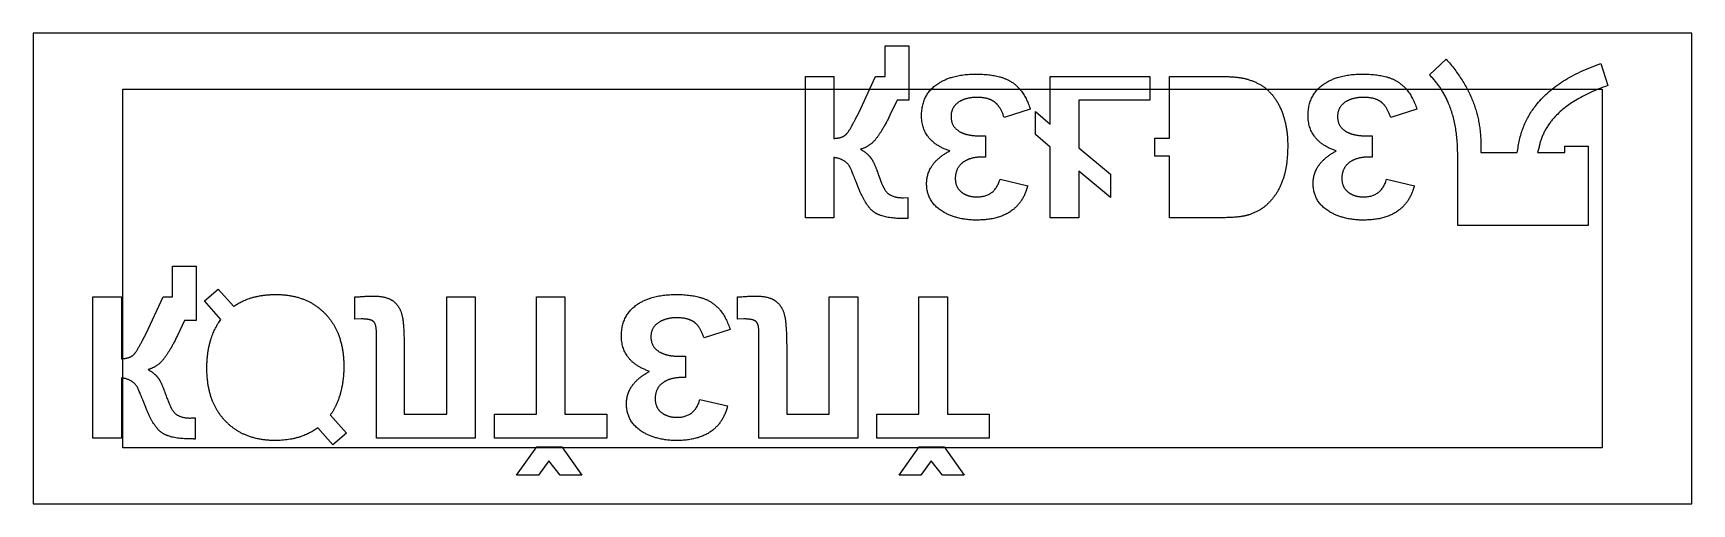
# Model space of a CAD drawing. Header units: millimetres. Extents: x -148 to 0, y -42 to 0.
import ezdxf

# ---------------------------------------------------------------- set-up
doc = ezdxf.new("R2010")
doc.units = ezdxf.units.MM
doc.layers.get('0').update_dxf_attribs({"linetype": 'CONTINUOUS'})

msp = doc.modelspace()

# ---------------------------------------------------------------- linework, layer by layer
for p, q in [((-71.98, -3.87), (-71.98, -1.12)), ((-71.98, -1.12), (-69.87, -1.12)), ((-69.87, -1.12), (-69.87, -5.98)), ((-23.42, -3.71), (-21.92, -2.32)), ((-8.12, -2.72), (-7.5, -4.68)), ((-79.1, -16.47), (-79.1, -3.87)), ((-79.1, -3.87), (-76.56, -3.87)), ((-76.56, -3.87), (-76.56, -9.39)), ((-74.33, -7.12), (-72.83, -3.87)), ((-72.83, -3.87), (-71.98, -3.87)), ((-46.62, -9.37), (-46.62, -3.87)), ((-46.62, -3.87), (-41.84, -3.87)), ((-70.92, -5.98), (-71.55, -7.32)), ((-69.87, -5.98), (-70.92, -5.98)), ((-59.03, -6.77), (-61.36, -7.54)), ((-24.54, -6.77), (-26.87, -7.54)), ((-63.6, -9.16), (-63.02, -9.16)), ((-63.02, -9.16), (-63.02, -11.06)), ((-47.93, -10.97), (-47.93, -9.37)), ((-47.93, -9.37), (-46.62, -9.37)), ((-29.1, -9.16), (-28.53, -9.16)), ((-28.53, -9.16), (-28.53, -11.06)), ((-18.83, -9.87), (-18.83, -10.65)), ((-13.65, -10.27), (-13.77, -10.65)), ((-11.32, -10.65), (-11.32, -10.07)), ((-11.32, -10.07), (-9.26, -10.07)), ((-9.26, -10.07), (-9.26, -17.16)), ((-76.56, -11.1), (-76.56, -16.47)), ((-63.02, -11.06), (-63.31, -11.06)), ((-46.62, -10.97), (-47.93, -10.97)), ((-46.62, -16.47), (-46.62, -10.97)), ((-28.53, -11.06), (-28.82, -11.06)), ((-20.89, -17.16), (-20.89, -10.82)), ((-18.83, -10.65), (-15.57, -10.65)), ((-15.57, -10.65), (-15.53, -10.38)), ((-13.77, -10.65), (-11.32, -10.65)), ((-61.73, -13.03), (-59.26, -13.61)), ((-27.24, -13.03), (-24.76, -13.61)), ((-70.33, -14.68), (-69.96, -14.67)), ((-69.96, -14.67), (-69.96, -16.55)), ((-76.56, -16.47), (-79.1, -16.47)), ((-41.98, -16.47), (-46.62, -16.47)), ((-9.26, -17.16), (-20.89, -17.16)), ((-135.56, -23.53), (-135.56, -20.78)), ((-135.56, -20.78), (-133.45, -20.78)), ((-133.45, -20.78), (-133.45, -25.65)), ((-142.68, -36.13), (-142.68, -23.53)), ((-142.68, -23.53), (-140.13, -23.53)), ((-140.13, -23.53), (-140.13, -29.05)), ((-137.91, -26.79), (-136.4, -23.53)), ((-136.4, -23.53), (-135.56, -23.53)), ((-132.72, -23.89), (-131.49, -22.83)), ((-131.49, -22.83), (-130.1, -24.39)), ((-119.29, -25.51), (-119.29, -23.54)), ((-111.1, -34), (-111.1, -23.53)), ((-111.1, -23.53), (-108.55, -23.53)), ((-108.55, -23.53), (-108.55, -36.13)), ((-85.16, -25.51), (-85.16, -23.54)), ((-76.97, -34), (-76.97, -23.53)), ((-76.97, -23.53), (-74.42, -23.53)), ((-74.42, -23.53), (-74.42, -36.13)), ((-131.25, -25.54), (-132.72, -23.89)), ((-134.49, -25.65), (-135.13, -26.99)), ((-133.45, -25.65), (-134.49, -25.65)), ((-118.72, -25.5), (-119.29, -25.51)), ((-85.81, -26.44), (-88.14, -27.2)), ((-84.59, -25.5), (-85.16, -25.51)), ((-117.38, -28.94), (-117.37, -26.77)), ((-83.25, -28.94), (-83.24, -26.77)), ((-117.38, -36.13), (-117.38, -28.94)), ((-114.89, -28.62), (-114.89, -34)), ((-90.38, -28.83), (-89.8, -28.83)), ((-89.8, -28.83), (-89.8, -30.73)), ((-83.25, -36.13), (-83.25, -28.94)), ((-80.76, -28.62), (-80.76, -34)), ((-140.13, -30.77), (-140.13, -36.13)), ((-89.8, -30.73), (-90.09, -30.73)), ((-114.89, -34), (-111.1, -34)), ((-88.51, -32.69), (-86.04, -33.27)), ((-80.76, -34), (-76.97, -34)), ((-133.9, -34.34), (-133.54, -34.34)), ((-133.54, -34.34), (-133.54, -36.22)), ((-121.25, -36.73), (-122.61, -35.21)), ((-121.49, -34.07), (-120.05, -35.69)), ((-140.13, -36.13), (-142.68, -36.13)), ((-120.05, -35.69), (-121.25, -36.73)), ((-108.55, -36.13), (-117.38, -36.13)), ((-74.42, -36.13), (-83.25, -36.13))]:
    msp.add_line(p, q)
for points in [[(-148, -42), (0, -42), (0, 0), (-148, 0)], [(-58.57, -9.04), (-58.57, -7), (-57.24, -8.11), (-57.24, -3.87), (-48.37, -3.87), (-48.37, -5.99), (-54.7, -5.99), (-54.7, -10.23), (-51.87, -12.59), (-51.87, -14.67), (-54.7, -12.3), (-54.7, -16.47), (-57.24, -16.47), (-57.24, -10.16)], [(-140, -5), (-8, -5), (-8, -37), (-140, -37)], [(-100.55, -23.53), (-100.55, -34), (-96.82, -34), (-96.82, -36.13), (-106.84, -36.13), (-106.84, -34), (-103.1, -34), (-103.1, -23.53)], [(-66.42, -23.53), (-66.42, -34), (-62.69, -34), (-62.69, -36.13), (-72.71, -36.13), (-72.71, -34), (-68.97, -34), (-68.97, -23.53)], [(-103.06, -36.91), (-100.83, -36.91), (-99.05, -39.44), (-100.99, -39.44), (-101.99, -38.16), (-102.92, -39.44), (-104.87, -39.44)], [(-68.93, -36.91), (-66.7, -36.91), (-64.92, -39.44), (-66.86, -39.44), (-67.86, -38.16), (-68.79, -39.44), (-70.74, -39.44)]]:
    msp.add_lwpolyline(points, close=True)
for points in [[(-21.92, -2.32), (-18.83, -5.75), (-18.83, -9.87)], [(-15.53, -10.38), (-14.84, -5), (-8.12, -2.72)], [(-67.2, -4.46), (-65.92, -3.65), (-63.87, -3.65)], [(-63.87, -3.65), (-61.89, -3.65), (-60.82, -4.28)], [(-60.82, -4.28), (-59.6, -4.99), (-59.03, -6.77)], [(-41.84, -3.87), (-40.42, -3.87), (-39.58, -4.13)], [(-39.58, -4.13), (-38.46, -4.49), (-37.8, -5.12)], [(-32.71, -4.46), (-31.43, -3.65), (-29.38, -3.65)], [(-29.38, -3.65), (-27.39, -3.65), (-26.33, -4.28)], [(-26.33, -4.28), (-25.11, -4.99), (-24.54, -6.77)], [(-20.89, -10.82), (-20.89, -6.2), (-23.42, -3.71)], [(-68.73, -7.36), (-68.73, -5.42), (-67.2, -4.46)], [(-63.79, -5.73), (-64.72, -5.73), (-65.35, -6.11)], [(-62.22, -6.14), (-62.76, -5.73), (-63.79, -5.73)], [(-37.8, -5.12), (-36.94, -5.96), (-36.5, -7.21)], [(-34.24, -7.36), (-34.24, -5.42), (-32.71, -4.46)], [(-29.3, -5.73), (-30.23, -5.73), (-30.86, -6.11)], [(-27.73, -6.14), (-28.27, -5.73), (-29.3, -5.73)], [(-7.5, -4.68), (-12.98, -6.59), (-13.65, -10.27)], [(-74.79, -7.98), (-74.54, -7.49), (-74.48, -7.39)], [(-74.48, -7.39), (-74.36, -7.19), (-74.33, -7.12)], [(-71.55, -7.32), (-72.15, -8.57), (-72.77, -9.39)], [(-66.22, -10.51), (-68.73, -9.65), (-68.73, -7.36)], [(-65.35, -6.11), (-66.1, -6.57), (-66.1, -7.44)], [(-61.36, -7.54), (-61.68, -6.54), (-62.22, -6.14)], [(-36.5, -7.21), (-36.06, -8.46), (-36.06, -10.01)], [(-31.73, -10.51), (-34.24, -9.65), (-34.24, -7.36)], [(-30.86, -6.11), (-31.61, -6.57), (-31.61, -7.44)], [(-26.87, -7.54), (-27.19, -6.54), (-27.73, -6.14)], [(-75.45, -9.02), (-75.22, -8.79), (-74.79, -7.98)], [(-66.1, -7.44), (-66.1, -8.37), (-65.26, -8.82)], [(-65.26, -8.82), (-64.62, -9.16), (-63.6, -9.16)], [(-31.61, -7.44), (-31.61, -8.37), (-30.77, -8.82)], [(-30.77, -8.82), (-30.13, -9.16), (-29.1, -9.16)], [(-76.56, -9.39), (-75.83, -9.38), (-75.45, -9.02)], [(-72.77, -9.39), (-73.32, -10.12), (-74.18, -10.36)], [(-74.18, -10.36), (-73.55, -10.71), (-73.24, -11.16)], [(-36.06, -10.01), (-36.06, -11.78), (-36.46, -12.99)], [(-75.15, -11.89), (-75.6, -11.2), (-76.56, -11.1)], [(-73.24, -11.16), (-72.99, -11.5), (-72.71, -12.27)], [(-68.28, -13.42), (-68.28, -11.61), (-66.22, -10.51)], [(-64.98, -11.49), (-65.72, -12), (-65.72, -12.98)], [(-63.31, -11.06), (-64.34, -11.06), (-64.98, -11.49)], [(-33.79, -13.42), (-33.79, -11.61), (-31.73, -10.51)], [(-30.49, -11.49), (-31.23, -12), (-31.23, -12.98)], [(-28.82, -11.06), (-29.85, -11.06), (-30.49, -11.49)], [(-74.48, -13.5), (-75.04, -12.08), (-75.15, -11.89)], [(-72.71, -12.27), (-72.28, -13.5), (-72.05, -13.9)], [(-65.72, -12.98), (-65.72, -13.77), (-65.13, -14.21)], [(-63.78, -14.61), (-62.18, -14.61), (-61.73, -13.03)], [(-36.46, -12.99), (-36.86, -14.19), (-37.65, -15.04)], [(-31.23, -12.98), (-31.23, -13.77), (-30.63, -14.21)], [(-29.28, -14.61), (-27.69, -14.61), (-27.24, -13.03)], [(-73.03, -15.93), (-73.75, -15.37), (-74.48, -13.5)], [(-72.05, -13.9), (-71.6, -14.71), (-70.33, -14.68)], [(-66.79, -15.95), (-68.28, -15.07), (-68.28, -13.42)], [(-65.13, -14.21), (-64.59, -14.61), (-63.78, -14.61)], [(-59.26, -13.61), (-60.05, -16.68), (-63.8, -16.68)], [(-32.3, -15.95), (-33.79, -15.07), (-33.79, -13.42)], [(-30.63, -14.21), (-30.1, -14.61), (-29.28, -14.61)], [(-24.76, -13.61), (-25.56, -16.68), (-29.31, -16.68)], [(-70.33, -16.54), (-72.23, -16.54), (-73.03, -15.93)], [(-63.8, -16.68), (-65.56, -16.68), (-66.79, -15.95)], [(-39.56, -16.22), (-40.38, -16.47), (-41.98, -16.47)], [(-37.65, -15.04), (-38.44, -15.88), (-39.56, -16.22)], [(-29.31, -16.68), (-31.07, -16.68), (-32.3, -15.95)], [(-69.96, -16.55), (-70.25, -16.54), (-70.33, -16.54)], [(-130.1, -24.39), (-128.68, -23.32), (-126.32, -23.32)], [(-126.32, -23.32), (-123.6, -23.32), (-121.94, -25.04)], [(-119.29, -23.54), (-118.11, -23.46), (-117.67, -23.46)], [(-117.67, -23.46), (-116.39, -23.46), (-115.8, -23.97)], [(-93.98, -24.13), (-92.71, -23.32), (-90.65, -23.32)], [(-90.65, -23.32), (-88.67, -23.32), (-87.6, -23.95)], [(-85.16, -23.54), (-83.98, -23.46), (-83.54, -23.46)], [(-83.54, -23.46), (-82.26, -23.46), (-81.67, -23.97)], [(-121.94, -25.04), (-120.28, -26.76), (-120.28, -29.76)], [(-115.8, -23.97), (-115.2, -24.48), (-115.04, -25.39)], [(-95.51, -27.02), (-95.51, -25.09), (-93.98, -24.13)], [(-87.6, -23.95), (-86.38, -24.66), (-85.81, -26.44)], [(-81.67, -23.97), (-81.07, -24.48), (-80.91, -25.39)], [(-132.5, -29.91), (-132.5, -27.22), (-131.25, -25.54)], [(-117.65, -25.72), (-117.92, -25.5), (-118.72, -25.5)], [(-117.37, -26.77), (-117.37, -25.93), (-117.65, -25.72)], [(-115.04, -25.39), (-114.89, -26.31), (-114.89, -28.62)], [(-92.13, -25.78), (-92.88, -26.23), (-92.88, -27.11)], [(-90.57, -25.4), (-91.5, -25.4), (-92.13, -25.78)], [(-89, -25.8), (-89.54, -25.4), (-90.57, -25.4)], [(-88.14, -27.2), (-88.46, -26.21), (-89, -25.8)], [(-83.52, -25.72), (-83.79, -25.5), (-84.59, -25.5)], [(-83.24, -26.77), (-83.24, -25.93), (-83.52, -25.72)], [(-80.91, -25.39), (-80.76, -26.31), (-80.76, -28.62)], [(-139.02, -28.68), (-138.8, -28.46), (-138.37, -27.65)], [(-138.37, -27.65), (-138.11, -27.16), (-138.05, -27.06)], [(-138.05, -27.06), (-137.94, -26.86), (-137.91, -26.79)], [(-135.13, -26.99), (-135.72, -28.23), (-136.34, -29.05)], [(-93, -30.18), (-95.51, -29.32), (-95.51, -27.02)], [(-92.88, -27.11), (-92.88, -28.04), (-92.04, -28.48)], [(-140.13, -29.05), (-139.4, -29.04), (-139.02, -28.68)], [(-136.34, -29.05), (-136.89, -29.78), (-137.75, -30.02)], [(-92.04, -28.48), (-91.4, -28.83), (-90.38, -28.83)], [(-138.72, -31.55), (-139.18, -30.86), (-140.13, -30.77)], [(-137.75, -30.02), (-137.12, -30.37), (-136.81, -30.82)], [(-136.81, -30.82), (-136.57, -31.16), (-136.29, -31.94)], [(-130.84, -34.62), (-132.5, -32.89), (-132.5, -29.91)], [(-120.28, -29.76), (-120.28, -31.04), (-120.6, -32.17)], [(-95.06, -33.08), (-95.06, -31.28), (-93, -30.18)], [(-90.09, -30.73), (-91.12, -30.73), (-91.76, -31.16)], [(-138.05, -33.17), (-138.61, -31.74), (-138.72, -31.55)], [(-136.29, -31.94), (-135.85, -33.17), (-135.63, -33.56)], [(-120.6, -32.17), (-120.91, -33.3), (-121.49, -34.07)], [(-91.76, -31.16), (-92.5, -31.66), (-92.5, -32.64)], [(-136.61, -35.59), (-137.33, -35.03), (-138.05, -33.17)], [(-135.63, -33.56), (-135.17, -34.38), (-133.9, -34.34)], [(-93.57, -35.62), (-95.06, -34.73), (-95.06, -33.08)], [(-92.5, -32.64), (-92.5, -33.43), (-91.91, -33.87)], [(-91.91, -33.87), (-91.37, -34.28), (-90.56, -34.28)], [(-86.04, -33.27), (-86.84, -36.35), (-90.58, -36.35)], [(-90.56, -34.28), (-88.96, -34.28), (-88.51, -32.69)], [(-126.42, -36.35), (-129.18, -36.35), (-130.84, -34.62)], [(-122.61, -35.21), (-124.12, -36.35), (-126.42, -36.35)], [(-133.91, -36.21), (-135.81, -36.21), (-136.61, -35.59)], [(-133.54, -36.22), (-133.82, -36.21), (-133.91, -36.21)], [(-90.58, -36.35), (-92.35, -36.35), (-93.57, -35.62)]]:
    msp.add_open_spline(points, degree=2)

doc.saveas('drawing.dxf')
